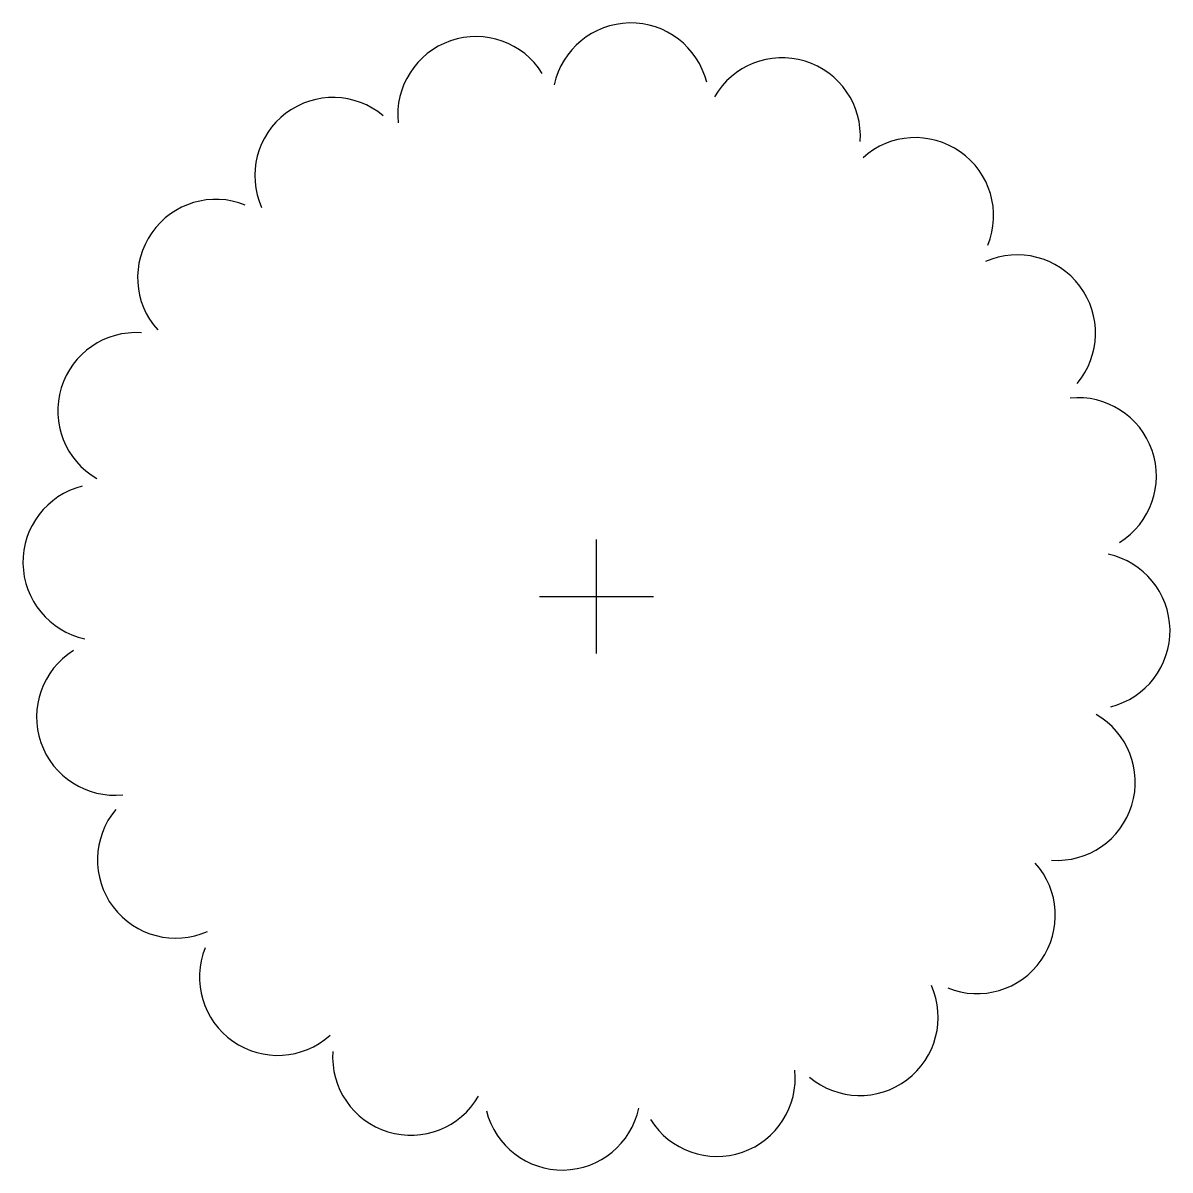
# Model space of a CAD drawing. Extents: x 10.9 to 11.91, y 2.71 to 3.71.
import ezdxf

# ---------------------------------------------------------------- set-up
doc = ezdxf.new("R2010")
doc.units = 0
doc.header["$MEASUREMENT"] = 0
doc.layers.get('0').update_dxf_attribs({"linetype": 'CONTINUOUS'})

msp = doc.modelspace()

# ---------------------------------------------------------------- linework, layer by layer
at = {"color": 3, "linetype": 'CONTINUOUS'}
for p, q in [((11.4057, 3.159), (11.4057, 3.259)), ((11.3557, 3.209), (11.4557, 3.209))]:
    msp.add_line(p, q, dxfattribs=at)
for centre, start, end in [((11.4358, 3.6439), 14.0183, 167.9463), ((11.2999, 3.6319), 32.0181, 185.9447), ((11.5687, 3.6133), 356.0191, 149.9452), ((11.1744, 3.5785), 50.0169, 203.9466), ((11.6857, 3.5432), 338.0179, 131.9451), ((11.0715, 3.489), 68.0176, 221.9456), ((11.7752, 3.4403), 320.0185, 113.945), ((11.0014, 3.372), 86.0191, 239.9452), ((11.8286, 3.3148), 302.0183, 95.9451), ((10.9708, 3.2391), 104.0184, 257.9454), ((11.8406, 3.1789), 284.0184, 77.9454), ((10.9828, 3.1032), 122.0182, 275.9457), ((11.8101, 3.046), 266.0178, 59.946), ((11.0362, 2.9777), 140.0185, 293.945), ((11.7399, 2.929), 248.0193, 41.9448), ((11.1258, 2.8748), 158.0189, 311.9453), ((11.637, 2.8395), 230.0201, 23.9434), ((11.2427, 2.8047), 176.0191, 329.9452), ((11.5115, 2.7861), 212.0182, 5.9461), ((11.3757, 2.7741), 194.0184, 347.9445)]:
    msp.add_arc(centre, 0.0687, start, end, dxfattribs=at)

doc.saveas('drawing.dxf')
